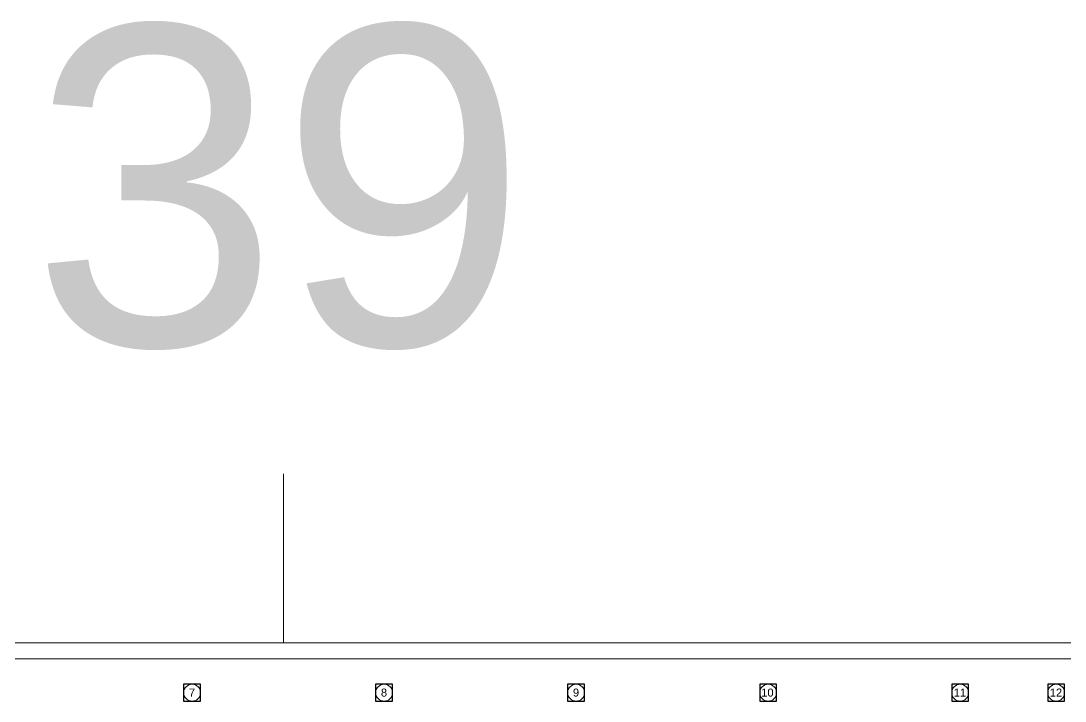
# Model space of a CAD drawing. Header units: metres. Extents: x -5 to 574, y -5 to 79.
# Drawn here: x 420.3 to 452.93, y 57.58 to 78.84 of the extents above; entities that cross this region are included whole.
import ezdxf
from ezdxf.enums import TextEntityAlignment as Align

# ---------------------------------------------------------------- set-up
doc = ezdxf.new("R2010")
doc.units = ezdxf.units.M
doc.header["$MEASUREMENT"] = 0
doc.layers.add('Level 50', color=7, linetype='Continuous', lineweight=0)
doc.layers.add('YOLO_TABLE', color=1, linetype='Continuous')
doc.styles.get("Standard").update_dxf_attribs({"font": 'arial.ttf', "height": 0.25})
doc.styles.add('Style-Arial', font='arial.ttf')

# ---------------------------------------------------------------- blocks, each defined once
blk = doc.blocks.new('*U29')
at = {"color": 7, "linetype": 'Continuous', "lineweight": 0}
blk.add_line((0, 29.7), (0, 34.987), dxfattribs=at)
at = {"color": 7, "linetype": 'Continuous', "lineweight": 0, "flags": 128}
blk.add_lwpolyline([(42.05, 29.7), (42.05, -29.7), (-42.05, -29.7), (-42.05, 29.7), (42.05, 29.7)], close=True, dxfattribs=at)
at = {"layer": 'Level 50', "color": 7, "linetype": 'Continuous', "lineweight": 13}
blk.add_line((41.55, 29.2), (-40.05, 29.2), dxfattribs=at)

msp = doc.modelspace()

# ---------------------------------------------------------------- linework, layer by layer
at = {"color": 7, "linetype": 'Continuous', "lineweight": 13}
for centre in [(425.64957361, 57.84228916), (431.64957361, 57.84228916), (437.64957361, 57.84228916), (443.64957361, 57.84228916), (449.64957361, 57.84228916), (452.64957361, 57.84228916)]:
    msp.add_circle(centre, 0.26335544, dxfattribs=at)
at = {"layer": 'YOLO_TABLE'}
for points in [[(425.38621817, 57.57893372), (425.91292905, 57.57893372), (425.91292905, 58.10564461), (425.38621817, 58.10564461)], [(431.38621817, 57.57893372), (431.91292905, 57.57893372), (431.91292905, 58.10564461), (431.38621817, 58.10564461)], [(437.38621817, 57.57893372), (437.91292905, 57.57893372), (437.91292905, 58.10564461), (437.38621817, 58.10564461)], [(443.38621817, 57.57893372), (443.91292905, 57.57893372), (443.91292905, 58.10564461), (443.38621817, 58.10564461)], [(449.38621817, 57.57893372), (449.91292905, 57.57893372), (449.91292905, 58.10564461), (449.38621817, 58.10564461)], [(452.38621817, 57.57893372), (452.91292905, 57.57893372), (452.91292905, 58.10564461), (452.38621817, 58.10564461)]]:
    msp.add_lwpolyline(points, close=True, dxfattribs=at)

# ---------------------------------------------------------------- block references
at = {"layer": 'Level 50', "color": 7, "linetype": 'Continuous', "lineweight": 13}
msp.add_blockref('*U29', (428.50114958, 29.69999445), dxfattribs=at)

# ---------------------------------------------------------------- texts
at = {"color": 7, "linetype": 'Continuous', "lineweight": 30, "style": 'Style-Arial'}
for s, p in [('7', (425.54988079, 57.97155179)), ('8', (431.54988079, 57.97155179)), ('9', (437.54988079, 57.97155179)), ('10', (443.43349856, 57.97155179)), ('11', (449.45088901, 57.97155179)), ('12', (452.45088901, 57.97155179))]:
    msp.add_text(s, height=0.25, dxfattribs=at).set_placement(p, align=Align.TOP_LEFT)
at = {"color": 7, "linetype": 'Continuous', "lineweight": 0, "insert": (420.60509997, 78.69234356), "char_height": 10, "attachment_point": 1}
msp.add_mtext_dynamic_manual_height_columns('39', width=15.7369220934, gutter_width=1.25, heights=[0], dxfattribs=at)

doc.saveas('drawing.dxf')
